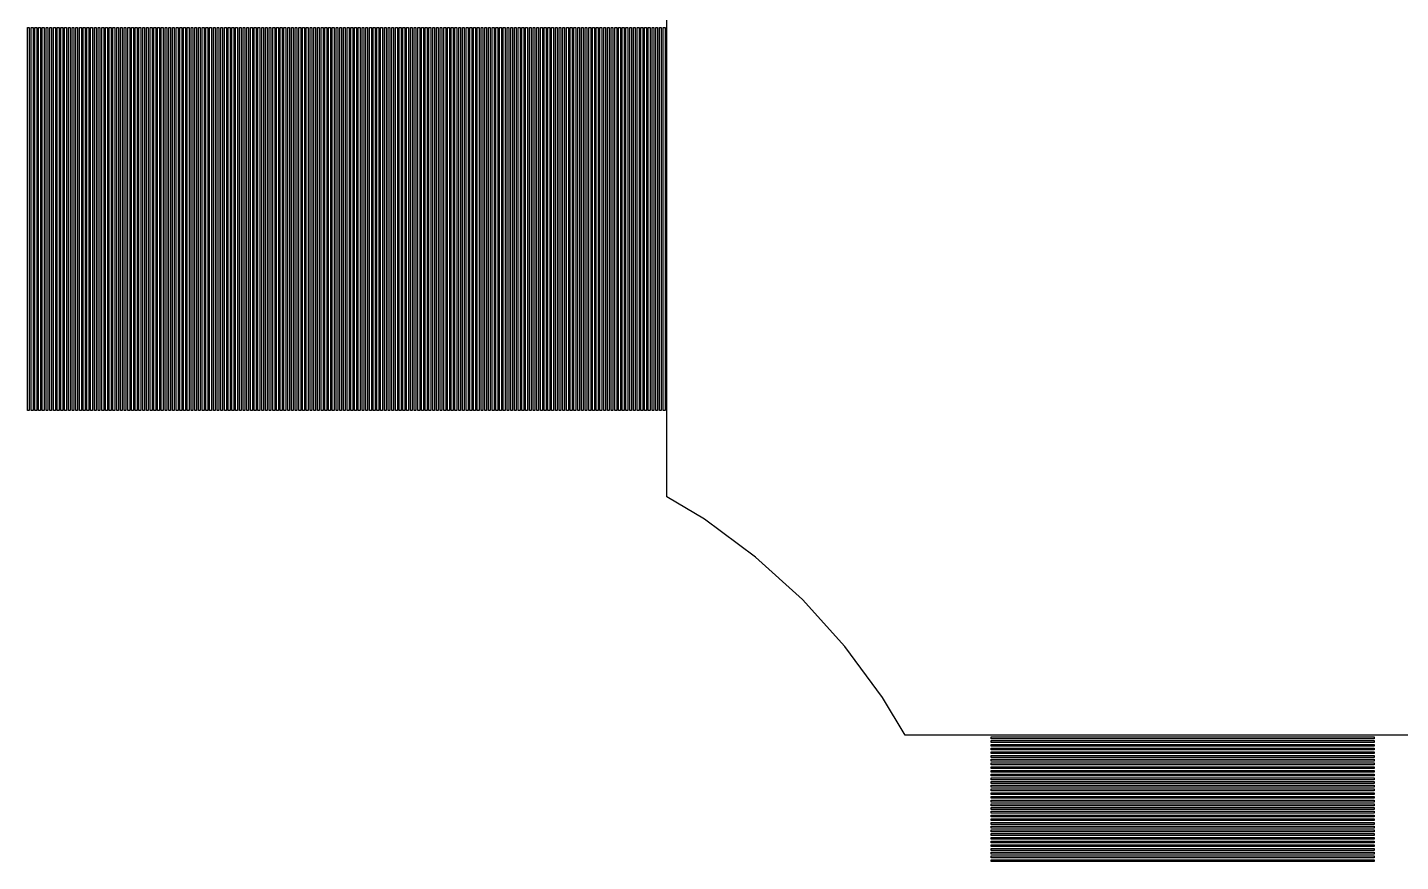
# Model space of a CAD drawing. Extents: x -5 to 92, y -13 to 39.
# Drawn here: x 23.79 to 31.17, y 0.54 to 5.03 of the extents above; entities that cross this region are included whole.
import ezdxf

# ---------------------------------------------------------------- set-up
doc = ezdxf.new("R2010")
doc.units = 0

msp = doc.modelspace()

# ---------------------------------------------------------------- linework, layer by layer
for p, q in [((27.225, 2.50677), (27.225, 5.49323)), ((23.785, 2.97), (23.785, 5.03)), ((23.785, 5.03), (23.795, 5.03)), ((23.795, 5.03), (23.795, 2.97)), ((23.805, 2.97), (23.805, 5.03)), ((23.805, 5.03), (23.815, 5.03)), ((23.815, 5.03), (23.815, 2.97)), ((23.825, 2.97), (23.825, 5.03)), ((23.825, 5.03), (23.835, 5.03)), ((23.835, 5.03), (23.835, 2.97)), ((23.845, 2.97), (23.845, 5.03)), ((23.845, 5.03), (23.855, 5.03)), ((23.855, 5.03), (23.855, 2.97)), ((23.865, 2.97), (23.865, 5.03)), ((23.865, 5.03), (23.875, 5.03)), ((23.875, 5.03), (23.875, 2.97)), ((23.885, 2.97), (23.885, 5.03)), ((23.885, 5.03), (23.895, 5.03)), ((23.895, 5.03), (23.895, 2.97)), ((23.905, 2.97), (23.905, 5.03)), ((23.905, 5.03), (23.915, 5.03)), ((23.915, 5.03), (23.915, 2.97)), ((23.925, 2.97), (23.925, 5.03)), ((23.925, 5.03), (23.935, 5.03)), ((23.935, 5.03), (23.935, 2.97)), ((23.945, 2.97), (23.945, 5.03)), ((23.945, 5.03), (23.955, 5.03)), ((23.955, 5.03), (23.955, 2.97)), ((23.965, 2.97), (23.965, 5.03)), ((23.965, 5.03), (23.975, 5.03)), ((23.975, 5.03), (23.975, 2.97)), ((23.985, 2.97), (23.985, 5.03)), ((23.985, 5.03), (23.995, 5.03)), ((23.995, 5.03), (23.995, 2.97)), ((24.005, 2.97), (24.005, 5.03)), ((24.005, 5.03), (24.015, 5.03)), ((24.015, 5.03), (24.015, 2.97)), ((24.025, 2.97), (24.025, 5.03)), ((24.025, 5.03), (24.035, 5.03)), ((24.035, 5.03), (24.035, 2.97)), ((24.045, 2.97), (24.045, 5.03)), ((24.045, 5.03), (24.055, 5.03)), ((24.055, 5.03), (24.055, 2.97)), ((24.065, 2.97), (24.065, 5.03)), ((24.065, 5.03), (24.075, 5.03)), ((24.075, 5.03), (24.075, 2.97)), ((24.085, 2.97), (24.085, 5.03)), ((24.085, 5.03), (24.095, 5.03)), ((24.095, 5.03), (24.095, 2.97)), ((24.105, 2.97), (24.105, 5.03)), ((24.105, 5.03), (24.115, 5.03)), ((24.115, 5.03), (24.115, 2.97)), ((24.125, 2.97), (24.125, 5.03)), ((24.125, 5.03), (24.135, 5.03)), ((24.135, 5.03), (24.135, 2.97)), ((24.145, 2.97), (24.145, 5.03)), ((24.145, 5.03), (24.155, 5.03)), ((24.155, 5.03), (24.155, 2.97)), ((24.165, 2.97), (24.165, 5.03)), ((24.165, 5.03), (24.175, 5.03)), ((24.175, 5.03), (24.175, 2.97)), ((24.185, 2.97), (24.185, 5.03)), ((24.185, 5.03), (24.195, 5.03)), ((24.195, 5.03), (24.195, 2.97)), ((24.205, 2.97), (24.205, 5.03)), ((24.205, 5.03), (24.215, 5.03)), ((24.215, 5.03), (24.215, 2.97)), ((24.225, 2.97), (24.225, 5.03)), ((24.225, 5.03), (24.235, 5.03)), ((24.235, 5.03), (24.235, 2.97)), ((24.245, 2.97), (24.245, 5.03)), ((24.245, 5.03), (24.255, 5.03)), ((24.255, 5.03), (24.255, 2.97)), ((24.265, 2.97), (24.265, 5.03)), ((24.265, 5.03), (24.275, 5.03)), ((24.275, 5.03), (24.275, 2.97)), ((24.285, 2.97), (24.285, 5.03)), ((24.285, 5.03), (24.295, 5.03)), ((24.295, 5.03), (24.295, 2.97)), ((24.305, 2.97), (24.305, 5.03)), ((24.305, 5.03), (24.315, 5.03)), ((24.315, 5.03), (24.315, 2.97)), ((24.325, 2.97), (24.325, 5.03)), ((24.325, 5.03), (24.335, 5.03)), ((24.335, 5.03), (24.335, 2.97)), ((24.345, 2.97), (24.345, 5.03)), ((24.345, 5.03), (24.355, 5.03)), ((24.355, 5.03), (24.355, 2.97)), ((24.365, 2.97), (24.365, 5.03)), ((24.365, 5.03), (24.375, 5.03)), ((24.375, 5.03), (24.375, 2.97)), ((24.385, 2.97), (24.385, 5.03)), ((24.385, 5.03), (24.395, 5.03)), ((24.395, 5.03), (24.395, 2.97)), ((24.405, 2.97), (24.405, 5.03)), ((24.405, 5.03), (24.415, 5.03)), ((24.415, 5.03), (24.415, 2.97)), ((24.425, 2.97), (24.425, 5.03)), ((24.425, 5.03), (24.435, 5.03)), ((24.435, 5.03), (24.435, 2.97)), ((24.445, 2.97), (24.445, 5.03)), ((24.445, 5.03), (24.455, 5.03)), ((24.455, 5.03), (24.455, 2.97)), ((24.465, 2.97), (24.465, 5.03)), ((24.465, 5.03), (24.475, 5.03)), ((24.475, 5.03), (24.475, 2.97)), ((24.485, 2.97), (24.485, 5.03)), ((24.485, 5.03), (24.495, 5.03)), ((24.495, 5.03), (24.495, 2.97)), ((24.505, 2.97), (24.505, 5.03)), ((24.505, 5.03), (24.515, 5.03)), ((24.515, 5.03), (24.515, 2.97)), ((24.525, 2.97), (24.525, 5.03)), ((24.525, 5.03), (24.535, 5.03)), ((24.535, 5.03), (24.535, 2.97)), ((24.545, 2.97), (24.545, 5.03)), ((24.545, 5.03), (24.555, 5.03)), ((24.555, 5.03), (24.555, 2.97)), ((24.565, 2.97), (24.565, 5.03)), ((24.565, 5.03), (24.575, 5.03)), ((24.575, 5.03), (24.575, 2.97)), ((24.585, 2.97), (24.585, 5.03)), ((24.585, 5.03), (24.595, 5.03)), ((24.595, 5.03), (24.595, 2.97)), ((24.605, 2.97), (24.605, 5.03)), ((24.605, 5.03), (24.615, 5.03)), ((24.615, 5.03), (24.615, 2.97)), ((24.625, 2.97), (24.625, 5.03)), ((24.625, 5.03), (24.635, 5.03)), ((24.635, 5.03), (24.635, 2.97)), ((24.645, 2.97), (24.645, 5.03)), ((24.645, 5.03), (24.655, 5.03)), ((24.655, 5.03), (24.655, 2.97)), ((24.665, 2.97), (24.665, 5.03)), ((24.665, 5.03), (24.675, 5.03)), ((24.675, 5.03), (24.675, 2.97)), ((24.685, 2.97), (24.685, 5.03)), ((24.685, 5.03), (24.695, 5.03)), ((24.695, 5.03), (24.695, 2.97)), ((24.705, 2.97), (24.705, 5.03)), ((24.705, 5.03), (24.715, 5.03)), ((24.715, 5.03), (24.715, 2.97)), ((24.725, 2.97), (24.725, 5.03)), ((24.725, 5.03), (24.735, 5.03)), ((24.735, 5.03), (24.735, 2.97)), ((24.745, 2.97), (24.745, 5.03)), ((24.745, 5.03), (24.755, 5.03)), ((24.755, 5.03), (24.755, 2.97)), ((24.765, 2.97), (24.765, 5.03)), ((24.765, 5.03), (24.775, 5.03)), ((24.775, 5.03), (24.775, 2.97)), ((24.785, 2.97), (24.785, 5.03)), ((24.785, 5.03), (24.795, 5.03)), ((24.795, 5.03), (24.795, 2.97)), ((24.805, 2.97), (24.805, 5.03)), ((24.805, 5.03), (24.815, 5.03)), ((24.815, 5.03), (24.815, 2.97)), ((24.825, 2.97), (24.825, 5.03)), ((24.825, 5.03), (24.835, 5.03)), ((24.835, 5.03), (24.835, 2.97)), ((24.845, 2.97), (24.845, 5.03)), ((24.845, 5.03), (24.855, 5.03)), ((24.855, 5.03), (24.855, 2.97)), ((24.865, 2.97), (24.865, 5.03)), ((24.865, 5.03), (24.875, 5.03)), ((24.875, 5.03), (24.875, 2.97)), ((24.885, 2.97), (24.885, 5.03)), ((24.885, 5.03), (24.895, 5.03)), ((24.895, 5.03), (24.895, 2.97)), ((24.905, 2.97), (24.905, 5.03)), ((24.905, 5.03), (24.915, 5.03)), ((24.915, 5.03), (24.915, 2.97)), ((24.925, 2.97), (24.925, 5.03)), ((24.925, 5.03), (24.935, 5.03)), ((24.935, 5.03), (24.935, 2.97)), ((24.945, 2.97), (24.945, 5.03)), ((24.945, 5.03), (24.955, 5.03)), ((24.955, 5.03), (24.955, 2.97)), ((24.965, 2.97), (24.965, 5.03)), ((24.965, 5.03), (24.975, 5.03)), ((24.975, 5.03), (24.975, 2.97)), ((24.985, 2.97), (24.985, 5.03)), ((24.985, 5.03), (24.995, 5.03)), ((24.995, 5.03), (24.995, 2.97)), ((25.005, 2.97), (25.005, 5.03)), ((25.005, 5.03), (25.015, 5.03)), ((25.015, 5.03), (25.015, 2.97)), ((25.025, 2.97), (25.025, 5.03)), ((25.025, 5.03), (25.035, 5.03)), ((25.035, 5.03), (25.035, 2.97)), ((25.045, 2.97), (25.045, 5.03)), ((25.045, 5.03), (25.055, 5.03)), ((25.055, 5.03), (25.055, 2.97)), ((25.065, 2.97), (25.065, 5.03)), ((25.065, 5.03), (25.075, 5.03)), ((25.075, 5.03), (25.075, 2.97)), ((25.085, 2.97), (25.085, 5.03)), ((25.085, 5.03), (25.095, 5.03)), ((25.095, 5.03), (25.095, 2.97)), ((25.105, 2.97), (25.105, 5.03)), ((25.105, 5.03), (25.115, 5.03)), ((25.115, 5.03), (25.115, 2.97)), ((25.125, 2.97), (25.125, 5.03)), ((25.125, 5.03), (25.135, 5.03)), ((25.135, 5.03), (25.135, 2.97)), ((25.145, 2.97), (25.145, 5.03)), ((25.145, 5.03), (25.155, 5.03)), ((25.155, 5.03), (25.155, 2.97)), ((25.165, 2.97), (25.165, 5.03)), ((25.165, 5.03), (25.175, 5.03)), ((25.175, 5.03), (25.175, 2.97)), ((25.185, 2.97), (25.185, 5.03)), ((25.185, 5.03), (25.195, 5.03)), ((25.195, 5.03), (25.195, 2.97)), ((25.205, 2.97), (25.205, 5.03)), ((25.205, 5.03), (25.215, 5.03)), ((25.215, 5.03), (25.215, 2.97)), ((25.225, 2.97), (25.225, 5.03)), ((25.225, 5.03), (25.235, 5.03)), ((25.235, 5.03), (25.235, 2.97)), ((25.245, 2.97), (25.245, 5.03)), ((25.245, 5.03), (25.255, 5.03)), ((25.255, 5.03), (25.255, 2.97)), ((25.265, 2.97), (25.265, 5.03)), ((25.265, 5.03), (25.275, 5.03)), ((25.275, 5.03), (25.275, 2.97)), ((25.285, 2.97), (25.285, 5.03)), ((25.285, 5.03), (25.295, 5.03)), ((25.295, 5.03), (25.295, 2.97)), ((25.305, 2.97), (25.305, 5.03)), ((25.305, 5.03), (25.315, 5.03)), ((25.315, 5.03), (25.315, 2.97)), ((25.325, 2.97), (25.325, 5.03)), ((25.325, 5.03), (25.335, 5.03)), ((25.335, 5.03), (25.335, 2.97)), ((25.345, 2.97), (25.345, 5.03)), ((25.345, 5.03), (25.355, 5.03)), ((25.355, 5.03), (25.355, 2.97)), ((25.365, 2.97), (25.365, 5.03)), ((25.365, 5.03), (25.375, 5.03)), ((25.375, 5.03), (25.375, 2.97)), ((25.385, 2.97), (25.385, 5.03)), ((25.385, 5.03), (25.395, 5.03)), ((25.395, 5.03), (25.395, 2.97)), ((25.405, 2.97), (25.405, 5.03)), ((25.405, 5.03), (25.415, 5.03)), ((25.415, 5.03), (25.415, 2.97)), ((25.425, 2.97), (25.425, 5.03)), ((25.425, 5.03), (25.435, 5.03)), ((25.435, 5.03), (25.435, 2.97)), ((25.445, 2.97), (25.445, 5.03)), ((25.445, 5.03), (25.455, 5.03)), ((25.455, 5.03), (25.455, 2.97)), ((25.465, 2.97), (25.465, 5.03)), ((25.465, 5.03), (25.475, 5.03)), ((25.475, 5.03), (25.475, 2.97)), ((25.485, 2.97), (25.485, 5.03)), ((25.485, 5.03), (25.495, 5.03)), ((25.495, 5.03), (25.495, 2.97)), ((25.505, 2.97), (25.505, 5.03)), ((25.505, 5.03), (25.515, 5.03)), ((25.515, 5.03), (25.515, 2.97)), ((25.525, 2.97), (25.525, 5.03)), ((25.525, 5.03), (25.535, 5.03)), ((25.535, 5.03), (25.535, 2.97)), ((25.545, 2.97), (25.545, 5.03)), ((25.545, 5.03), (25.555, 5.03)), ((25.555, 5.03), (25.555, 2.97)), ((25.565, 2.97), (25.565, 5.03)), ((25.565, 5.03), (25.575, 5.03)), ((25.575, 5.03), (25.575, 2.97)), ((25.585, 2.97), (25.585, 5.03)), ((25.585, 5.03), (25.595, 5.03)), ((25.595, 5.03), (25.595, 2.97)), ((25.605, 2.97), (25.605, 5.03)), ((25.605, 5.03), (25.615, 5.03)), ((25.615, 5.03), (25.615, 2.97)), ((25.625, 2.97), (25.625, 5.03)), ((25.625, 5.03), (25.635, 5.03)), ((25.635, 5.03), (25.635, 2.97)), ((25.645, 2.97), (25.645, 5.03)), ((25.645, 5.03), (25.655, 5.03)), ((25.655, 5.03), (25.655, 2.97)), ((25.665, 2.97), (25.665, 5.03)), ((25.665, 5.03), (25.675, 5.03)), ((25.675, 5.03), (25.675, 2.97)), ((25.685, 2.97), (25.685, 5.03)), ((25.685, 5.03), (25.695, 5.03)), ((25.695, 5.03), (25.695, 2.97)), ((25.705, 2.97), (25.705, 5.03)), ((25.705, 5.03), (25.715, 5.03)), ((25.715, 5.03), (25.715, 2.97)), ((25.725, 2.97), (25.725, 5.03)), ((25.725, 5.03), (25.735, 5.03)), ((25.735, 5.03), (25.735, 2.97)), ((25.745, 2.97), (25.745, 5.03)), ((25.745, 5.03), (25.755, 5.03)), ((25.755, 5.03), (25.755, 2.97)), ((25.765, 2.97), (25.765, 5.03)), ((25.765, 5.03), (25.775, 5.03)), ((25.775, 5.03), (25.775, 2.97)), ((25.785, 2.97), (25.785, 5.03)), ((25.785, 5.03), (25.795, 5.03)), ((25.795, 5.03), (25.795, 2.97)), ((25.805, 2.97), (25.805, 5.03)), ((25.805, 5.03), (25.815, 5.03)), ((25.815, 5.03), (25.815, 2.97)), ((25.825, 2.97), (25.825, 5.03)), ((25.825, 5.03), (25.835, 5.03)), ((25.835, 5.03), (25.835, 2.97)), ((25.845, 2.97), (25.845, 5.03)), ((25.845, 5.03), (25.855, 5.03)), ((25.855, 5.03), (25.855, 2.97)), ((25.865, 2.97), (25.865, 5.03)), ((25.865, 5.03), (25.875, 5.03)), ((25.875, 5.03), (25.875, 2.97)), ((25.885, 2.97), (25.885, 5.03)), ((25.885, 5.03), (25.895, 5.03)), ((25.895, 5.03), (25.895, 2.97)), ((25.905, 2.97), (25.905, 5.03)), ((25.905, 5.03), (25.915, 5.03)), ((25.915, 5.03), (25.915, 2.97)), ((25.925, 2.97), (25.925, 5.03)), ((25.925, 5.03), (25.935, 5.03)), ((25.935, 5.03), (25.935, 2.97)), ((25.945, 2.97), (25.945, 5.03)), ((25.945, 5.03), (25.955, 5.03)), ((25.955, 5.03), (25.955, 2.97)), ((25.965, 2.97), (25.965, 5.03)), ((25.965, 5.03), (25.975, 5.03)), ((25.975, 5.03), (25.975, 2.97)), ((25.985, 2.97), (25.985, 5.03)), ((25.985, 5.03), (25.995, 5.03)), ((25.995, 5.03), (25.995, 2.97)), ((26.005, 2.97), (26.005, 5.03)), ((26.005, 5.03), (26.015, 5.03)), ((26.015, 5.03), (26.015, 2.97)), ((26.025, 2.97), (26.025, 5.03)), ((26.025, 5.03), (26.035, 5.03)), ((26.035, 5.03), (26.035, 2.97)), ((26.045, 2.97), (26.045, 5.03)), ((26.045, 5.03), (26.055, 5.03)), ((26.055, 5.03), (26.055, 2.97)), ((26.065, 2.97), (26.065, 5.03)), ((26.065, 5.03), (26.075, 5.03)), ((26.075, 5.03), (26.075, 2.97)), ((26.085, 2.97), (26.085, 5.03)), ((26.085, 5.03), (26.095, 5.03)), ((26.095, 5.03), (26.095, 2.97)), ((26.105, 2.97), (26.105, 5.03)), ((26.105, 5.03), (26.115, 5.03)), ((26.115, 5.03), (26.115, 2.97)), ((26.125, 2.97), (26.125, 5.03)), ((26.125, 5.03), (26.135, 5.03)), ((26.135, 5.03), (26.135, 2.97)), ((26.145, 2.97), (26.145, 5.03)), ((26.145, 5.03), (26.155, 5.03)), ((26.155, 5.03), (26.155, 2.97)), ((26.165, 2.97), (26.165, 5.03)), ((26.165, 5.03), (26.175, 5.03)), ((26.175, 5.03), (26.175, 2.97)), ((26.185, 2.97), (26.185, 5.03)), ((26.185, 5.03), (26.195, 5.03)), ((26.195, 5.03), (26.195, 2.97)), ((26.205, 2.97), (26.205, 5.03)), ((26.205, 5.03), (26.215, 5.03)), ((26.215, 5.03), (26.215, 2.97)), ((26.225, 2.97), (26.225, 5.03)), ((26.225, 5.03), (26.235, 5.03)), ((26.235, 5.03), (26.235, 2.97)), ((26.245, 2.97), (26.245, 5.03)), ((26.245, 5.03), (26.255, 5.03)), ((26.255, 5.03), (26.255, 2.97)), ((26.265, 2.97), (26.265, 5.03)), ((26.265, 5.03), (26.275, 5.03)), ((26.275, 5.03), (26.275, 2.97)), ((26.285, 2.97), (26.285, 5.03)), ((26.285, 5.03), (26.295, 5.03)), ((26.295, 5.03), (26.295, 2.97)), ((26.305, 2.97), (26.305, 5.03)), ((26.305, 5.03), (26.315, 5.03)), ((26.315, 5.03), (26.315, 2.97)), ((26.325, 2.97), (26.325, 5.03)), ((26.325, 5.03), (26.335, 5.03)), ((26.335, 5.03), (26.335, 2.97)), ((26.345, 2.97), (26.345, 5.03)), ((26.345, 5.03), (26.355, 5.03)), ((26.355, 5.03), (26.355, 2.97)), ((26.365, 2.97), (26.365, 5.03)), ((26.365, 5.03), (26.375, 5.03)), ((26.375, 5.03), (26.375, 2.97)), ((26.385, 2.97), (26.385, 5.03)), ((26.385, 5.03), (26.395, 5.03)), ((26.395, 5.03), (26.395, 2.97)), ((26.405, 2.97), (26.405, 5.03)), ((26.405, 5.03), (26.415, 5.03)), ((26.415, 5.03), (26.415, 2.97)), ((26.425, 2.97), (26.425, 5.03)), ((26.425, 5.03), (26.435, 5.03)), ((26.435, 5.03), (26.435, 2.97)), ((26.445, 2.97), (26.445, 5.03)), ((26.445, 5.03), (26.455, 5.03)), ((26.455, 5.03), (26.455, 2.97)), ((26.465, 2.97), (26.465, 5.03)), ((26.465, 5.03), (26.475, 5.03)), ((26.475, 5.03), (26.475, 2.97)), ((26.485, 2.97), (26.485, 5.03)), ((26.485, 5.03), (26.495, 5.03)), ((26.495, 5.03), (26.495, 2.97)), ((26.505, 2.97), (26.505, 5.03)), ((26.505, 5.03), (26.515, 5.03)), ((26.515, 5.03), (26.515, 2.97)), ((26.525, 2.97), (26.525, 5.03)), ((26.525, 5.03), (26.535, 5.03)), ((26.535, 5.03), (26.535, 2.97)), ((26.545, 2.97), (26.545, 5.03)), ((26.545, 5.03), (26.555, 5.03)), ((26.555, 5.03), (26.555, 2.97)), ((26.565, 2.97), (26.565, 5.03)), ((26.565, 5.03), (26.575, 5.03)), ((26.575, 5.03), (26.575, 2.97)), ((26.585, 2.97), (26.585, 5.03)), ((26.585, 5.03), (26.595, 5.03)), ((26.595, 5.03), (26.595, 2.97)), ((26.605, 2.97), (26.605, 5.03)), ((26.605, 5.03), (26.615, 5.03)), ((26.615, 5.03), (26.615, 2.97)), ((26.625, 2.97), (26.625, 5.03)), ((26.625, 5.03), (26.635, 5.03)), ((26.635, 5.03), (26.635, 2.97)), ((26.645, 2.97), (26.645, 5.03)), ((26.645, 5.03), (26.655, 5.03)), ((26.655, 5.03), (26.655, 2.97)), ((26.665, 2.97), (26.665, 5.03)), ((26.665, 5.03), (26.675, 5.03)), ((26.675, 5.03), (26.675, 2.97)), ((26.685, 2.97), (26.685, 5.03)), ((26.685, 5.03), (26.695, 5.03)), ((26.695, 5.03), (26.695, 2.97)), ((26.705, 2.97), (26.705, 5.03)), ((26.705, 5.03), (26.715, 5.03)), ((26.715, 5.03), (26.715, 2.97)), ((26.725, 2.97), (26.725, 5.03)), ((26.725, 5.03), (26.735, 5.03)), ((26.735, 5.03), (26.735, 2.97)), ((26.745, 2.97), (26.745, 5.03)), ((26.745, 5.03), (26.755, 5.03)), ((26.755, 5.03), (26.755, 2.97)), ((26.765, 2.97), (26.765, 5.03)), ((26.765, 5.03), (26.775, 5.03)), ((26.775, 5.03), (26.775, 2.97)), ((26.785, 2.97), (26.785, 5.03)), ((26.785, 5.03), (26.795, 5.03)), ((26.795, 5.03), (26.795, 2.97)), ((26.805, 2.97), (26.805, 5.03)), ((26.805, 5.03), (26.815, 5.03)), ((26.815, 5.03), (26.815, 2.97)), ((26.825, 2.97), (26.825, 5.03)), ((26.825, 5.03), (26.835, 5.03)), ((26.835, 5.03), (26.835, 2.97)), ((26.845, 2.97), (26.845, 5.03)), ((26.845, 5.03), (26.855, 5.03)), ((26.855, 5.03), (26.855, 2.97)), ((26.865, 2.97), (26.865, 5.03)), ((26.865, 5.03), (26.875, 5.03)), ((26.875, 5.03), (26.875, 2.97)), ((26.885, 2.97), (26.885, 5.03)), ((26.885, 5.03), (26.895, 5.03)), ((26.895, 5.03), (26.895, 2.97)), ((26.905, 2.97), (26.905, 5.03)), ((26.905, 5.03), (26.915, 5.03)), ((26.915, 5.03), (26.915, 2.97)), ((26.925, 2.97), (26.925, 5.03)), ((26.925, 5.03), (26.935, 5.03)), ((26.935, 5.03), (26.935, 2.97)), ((26.945, 2.97), (26.945, 5.03)), ((26.945, 5.03), (26.955, 5.03)), ((26.955, 5.03), (26.955, 2.97)), ((26.965, 2.97), (26.965, 5.03)), ((26.965, 5.03), (26.975, 5.03)), ((26.975, 5.03), (26.975, 2.97)), ((26.985, 2.97), (26.985, 5.03)), ((26.985, 5.03), (26.995, 5.03)), ((26.995, 5.03), (26.995, 2.97)), ((27.005, 2.97), (27.005, 5.03)), ((27.005, 5.03), (27.015, 5.03)), ((27.015, 5.03), (27.015, 2.97)), ((27.025, 2.97), (27.025, 5.03)), ((27.025, 5.03), (27.035, 5.03)), ((27.035, 5.03), (27.035, 2.97)), ((27.045, 2.97), (27.045, 5.03)), ((27.045, 5.03), (27.055, 5.03)), ((27.055, 5.03), (27.055, 2.97)), ((27.065, 2.97), (27.065, 5.03)), ((27.065, 5.03), (27.075, 5.03)), ((27.075, 5.03), (27.075, 2.97)), ((27.085, 2.97), (27.085, 5.03)), ((27.085, 5.03), (27.095, 5.03)), ((27.095, 5.03), (27.095, 2.97)), ((27.105, 2.97), (27.105, 5.03)), ((27.105, 5.03), (27.115, 5.03)), ((27.115, 5.03), (27.115, 2.97)), ((27.125, 2.97), (27.125, 5.03)), ((27.125, 5.03), (27.135, 5.03)), ((27.135, 5.03), (27.135, 2.97)), ((27.145, 2.97), (27.145, 5.03)), ((27.145, 5.03), (27.155, 5.03)), ((27.155, 5.03), (27.155, 2.97)), ((27.165, 2.97), (27.165, 5.03)), ((27.165, 5.03), (27.175, 5.03)), ((27.175, 5.03), (27.175, 2.97)), ((27.185, 2.97), (27.185, 5.03)), ((27.185, 5.03), (27.195, 5.03)), ((27.195, 5.03), (27.195, 2.97)), ((27.205, 2.97), (27.205, 5.03)), ((27.205, 5.03), (27.215, 5.03)), ((27.215, 5.03), (27.215, 2.97)), ((23.795, 2.97), (23.785, 2.97)), ((23.815, 2.97), (23.805, 2.97)), ((23.835, 2.97), (23.825, 2.97)), ((23.855, 2.97), (23.845, 2.97)), ((23.875, 2.97), (23.865, 2.97)), ((23.895, 2.97), (23.885, 2.97)), ((23.915, 2.97), (23.905, 2.97)), ((23.935, 2.97), (23.925, 2.97)), ((23.955, 2.97), (23.945, 2.97)), ((23.975, 2.97), (23.965, 2.97)), ((23.995, 2.97), (23.985, 2.97)), ((24.015, 2.97), (24.005, 2.97)), ((24.035, 2.97), (24.025, 2.97)), ((24.055, 2.97), (24.045, 2.97)), ((24.075, 2.97), (24.065, 2.97)), ((24.095, 2.97), (24.085, 2.97)), ((24.115, 2.97), (24.105, 2.97)), ((24.135, 2.97), (24.125, 2.97)), ((24.155, 2.97), (24.145, 2.97)), ((24.175, 2.97), (24.165, 2.97)), ((24.195, 2.97), (24.185, 2.97)), ((24.215, 2.97), (24.205, 2.97)), ((24.235, 2.97), (24.225, 2.97)), ((24.255, 2.97), (24.245, 2.97)), ((24.275, 2.97), (24.265, 2.97)), ((24.295, 2.97), (24.285, 2.97)), ((24.315, 2.97), (24.305, 2.97)), ((24.335, 2.97), (24.325, 2.97)), ((24.355, 2.97), (24.345, 2.97)), ((24.375, 2.97), (24.365, 2.97)), ((24.395, 2.97), (24.385, 2.97)), ((24.415, 2.97), (24.405, 2.97)), ((24.435, 2.97), (24.425, 2.97)), ((24.455, 2.97), (24.445, 2.97)), ((24.475, 2.97), (24.465, 2.97)), ((24.495, 2.97), (24.485, 2.97)), ((24.515, 2.97), (24.505, 2.97)), ((24.535, 2.97), (24.525, 2.97)), ((24.555, 2.97), (24.545, 2.97)), ((24.575, 2.97), (24.565, 2.97)), ((24.595, 2.97), (24.585, 2.97)), ((24.615, 2.97), (24.605, 2.97)), ((24.635, 2.97), (24.625, 2.97)), ((24.655, 2.97), (24.645, 2.97)), ((24.675, 2.97), (24.665, 2.97)), ((24.695, 2.97), (24.685, 2.97)), ((24.715, 2.97), (24.705, 2.97)), ((24.735, 2.97), (24.725, 2.97)), ((24.755, 2.97), (24.745, 2.97)), ((24.775, 2.97), (24.765, 2.97)), ((24.795, 2.97), (24.785, 2.97)), ((24.815, 2.97), (24.805, 2.97)), ((24.835, 2.97), (24.825, 2.97)), ((24.855, 2.97), (24.845, 2.97)), ((24.875, 2.97), (24.865, 2.97)), ((24.895, 2.97), (24.885, 2.97)), ((24.915, 2.97), (24.905, 2.97)), ((24.935, 2.97), (24.925, 2.97)), ((24.955, 2.97), (24.945, 2.97)), ((24.975, 2.97), (24.965, 2.97)), ((24.995, 2.97), (24.985, 2.97)), ((25.015, 2.97), (25.005, 2.97)), ((25.035, 2.97), (25.025, 2.97)), ((25.055, 2.97), (25.045, 2.97)), ((25.075, 2.97), (25.065, 2.97)), ((25.095, 2.97), (25.085, 2.97)), ((25.115, 2.97), (25.105, 2.97)), ((25.135, 2.97), (25.125, 2.97)), ((25.155, 2.97), (25.145, 2.97)), ((25.175, 2.97), (25.165, 2.97)), ((25.195, 2.97), (25.185, 2.97)), ((25.215, 2.97), (25.205, 2.97)), ((25.235, 2.97), (25.225, 2.97)), ((25.255, 2.97), (25.245, 2.97)), ((25.275, 2.97), (25.265, 2.97)), ((25.295, 2.97), (25.285, 2.97)), ((25.315, 2.97), (25.305, 2.97)), ((25.335, 2.97), (25.325, 2.97)), ((25.355, 2.97), (25.345, 2.97)), ((25.375, 2.97), (25.365, 2.97)), ((25.395, 2.97), (25.385, 2.97)), ((25.415, 2.97), (25.405, 2.97)), ((25.435, 2.97), (25.425, 2.97)), ((25.455, 2.97), (25.445, 2.97)), ((25.475, 2.97), (25.465, 2.97)), ((25.495, 2.97), (25.485, 2.97)), ((25.515, 2.97), (25.505, 2.97)), ((25.535, 2.97), (25.525, 2.97)), ((25.555, 2.97), (25.545, 2.97)), ((25.575, 2.97), (25.565, 2.97)), ((25.595, 2.97), (25.585, 2.97)), ((25.615, 2.97), (25.605, 2.97)), ((25.635, 2.97), (25.625, 2.97)), ((25.655, 2.97), (25.645, 2.97)), ((25.675, 2.97), (25.665, 2.97)), ((25.695, 2.97), (25.685, 2.97)), ((25.715, 2.97), (25.705, 2.97)), ((25.735, 2.97), (25.725, 2.97)), ((25.755, 2.97), (25.745, 2.97)), ((25.775, 2.97), (25.765, 2.97)), ((25.795, 2.97), (25.785, 2.97)), ((25.815, 2.97), (25.805, 2.97)), ((25.835, 2.97), (25.825, 2.97)), ((25.855, 2.97), (25.845, 2.97)), ((25.875, 2.97), (25.865, 2.97)), ((25.895, 2.97), (25.885, 2.97)), ((25.915, 2.97), (25.905, 2.97)), ((25.935, 2.97), (25.925, 2.97)), ((25.955, 2.97), (25.945, 2.97)), ((25.975, 2.97), (25.965, 2.97)), ((25.995, 2.97), (25.985, 2.97)), ((26.015, 2.97), (26.005, 2.97)), ((26.035, 2.97), (26.025, 2.97)), ((26.055, 2.97), (26.045, 2.97)), ((26.075, 2.97), (26.065, 2.97)), ((26.095, 2.97), (26.085, 2.97)), ((26.115, 2.97), (26.105, 2.97)), ((26.135, 2.97), (26.125, 2.97)), ((26.155, 2.97), (26.145, 2.97)), ((26.175, 2.97), (26.165, 2.97)), ((26.195, 2.97), (26.185, 2.97)), ((26.215, 2.97), (26.205, 2.97)), ((26.235, 2.97), (26.225, 2.97)), ((26.255, 2.97), (26.245, 2.97)), ((26.275, 2.97), (26.265, 2.97)), ((26.295, 2.97), (26.285, 2.97)), ((26.315, 2.97), (26.305, 2.97)), ((26.335, 2.97), (26.325, 2.97)), ((26.355, 2.97), (26.345, 2.97)), ((26.375, 2.97), (26.365, 2.97)), ((26.395, 2.97), (26.385, 2.97)), ((26.415, 2.97), (26.405, 2.97)), ((26.435, 2.97), (26.425, 2.97)), ((26.455, 2.97), (26.445, 2.97)), ((26.475, 2.97), (26.465, 2.97)), ((26.495, 2.97), (26.485, 2.97)), ((26.515, 2.97), (26.505, 2.97)), ((26.535, 2.97), (26.525, 2.97)), ((26.555, 2.97), (26.545, 2.97)), ((26.575, 2.97), (26.565, 2.97)), ((26.595, 2.97), (26.585, 2.97)), ((26.615, 2.97), (26.605, 2.97)), ((26.635, 2.97), (26.625, 2.97)), ((26.655, 2.97), (26.645, 2.97)), ((26.675, 2.97), (26.665, 2.97)), ((26.695, 2.97), (26.685, 2.97)), ((26.715, 2.97), (26.705, 2.97)), ((26.735, 2.97), (26.725, 2.97)), ((26.755, 2.97), (26.745, 2.97)), ((26.775, 2.97), (26.765, 2.97)), ((26.795, 2.97), (26.785, 2.97)), ((26.815, 2.97), (26.805, 2.97)), ((26.835, 2.97), (26.825, 2.97)), ((26.855, 2.97), (26.845, 2.97)), ((26.875, 2.97), (26.865, 2.97)), ((26.895, 2.97), (26.885, 2.97)), ((26.915, 2.97), (26.905, 2.97)), ((26.935, 2.97), (26.925, 2.97)), ((26.955, 2.97), (26.945, 2.97)), ((26.975, 2.97), (26.965, 2.97)), ((26.995, 2.97), (26.985, 2.97)), ((27.015, 2.97), (27.005, 2.97)), ((27.035, 2.97), (27.025, 2.97)), ((27.055, 2.97), (27.045, 2.97)), ((27.075, 2.97), (27.065, 2.97)), ((27.095, 2.97), (27.085, 2.97)), ((27.115, 2.97), (27.105, 2.97)), ((27.135, 2.97), (27.125, 2.97)), ((27.155, 2.97), (27.145, 2.97)), ((27.175, 2.97), (27.165, 2.97)), ((27.195, 2.97), (27.185, 2.97)), ((27.215, 2.97), (27.205, 2.97)), ((27.4278, 2.38521), (27.225, 2.50677)), ((27.7013, 2.18236), (27.4278, 2.38521)), ((27.9537, 1.95367), (27.7013, 2.18236)), ((28.1823, 1.70135), (27.9537, 1.95367)), ((28.3852, 1.42784), (28.1823, 1.70135)), ((28.5068, 1.22499), (28.3852, 1.42784)), ((31.4932, 1.22499), (28.5068, 1.22499)), ((28.97, 1.20499), (28.97, 1.215)), ((28.97, 1.215), (31.03, 1.215)), ((31.03, 1.20499), (28.97, 1.20499)), ((28.97, 1.185), (28.97, 1.19499)), ((28.97, 1.19499), (31.03, 1.19499)), ((31.03, 1.185), (28.97, 1.185)), ((31.03, 1.215), (31.03, 1.20499)), ((31.03, 1.19499), (31.03, 1.185)), ((28.97, 1.16499), (28.97, 1.17499)), ((28.97, 1.17499), (31.03, 1.17499)), ((31.03, 1.16499), (28.97, 1.16499)), ((28.97, 1.14499), (28.97, 1.155)), ((28.97, 1.155), (31.03, 1.155)), ((31.03, 1.14499), (28.97, 1.14499)), ((28.97, 1.125), (28.97, 1.13499)), ((28.97, 1.13499), (31.03, 1.13499)), ((31.03, 1.125), (28.97, 1.125)), ((28.97, 1.105), (28.97, 1.11499)), ((28.97, 1.11499), (31.03, 1.11499)), ((31.03, 1.17499), (31.03, 1.16499)), ((31.03, 1.155), (31.03, 1.14499)), ((31.03, 1.13499), (31.03, 1.125)), ((31.03, 1.11499), (31.03, 1.105)), ((31.03, 1.105), (28.97, 1.105)), ((28.97, 1.08499), (28.97, 1.09499)), ((28.97, 1.09499), (31.03, 1.09499)), ((31.03, 1.08499), (28.97, 1.08499)), ((28.97, 1.06499), (28.97, 1.075)), ((28.97, 1.075), (31.03, 1.075)), ((31.03, 1.06499), (28.97, 1.06499)), ((28.97, 1.045), (28.97, 1.05499)), ((28.97, 1.05499), (31.03, 1.05499)), ((31.03, 1.045), (28.97, 1.045)), ((28.97, 1.02499), (28.97, 1.03499)), ((28.97, 1.03499), (31.03, 1.03499)), ((31.03, 1.09499), (31.03, 1.08499)), ((31.03, 1.075), (31.03, 1.06499)), ((31.03, 1.05499), (31.03, 1.045)), ((31.03, 1.03499), (31.03, 1.02499)), ((31.03, 1.02499), (28.97, 1.02499)), ((28.97, 1.00499), (28.97, 1.015)), ((28.97, 1.015), (31.03, 1.015)), ((31.03, 1.00499), (28.97, 1.00499)), ((28.97, 0.984985), (28.97, 0.994995)), ((28.97, 0.994995), (31.03, 0.994995)), ((31.03, 0.984985), (28.97, 0.984985)), ((28.97, 0.964996), (28.97, 0.974991)), ((28.97, 0.974991), (31.03, 0.974991)), ((31.03, 0.964996), (28.97, 0.964996)), ((31.03, 1.015), (31.03, 1.00499)), ((31.03, 0.994995), (31.03, 0.984985)), ((31.03, 0.974991), (31.03, 0.964996)), ((28.97, 0.944992), (28.97, 0.954987)), ((28.97, 0.954987), (31.03, 0.954987)), ((31.03, 0.944992), (28.97, 0.944992)), ((28.97, 0.924988), (28.97, 0.934998)), ((28.97, 0.934998), (31.03, 0.934998)), ((31.03, 0.924988), (28.97, 0.924988)), ((28.97, 0.904999), (28.97, 0.914993)), ((28.97, 0.914993), (31.03, 0.914993)), ((31.03, 0.904999), (28.97, 0.904999)), ((28.97, 0.884995), (28.97, 0.894989)), ((28.97, 0.894989), (31.03, 0.894989)), ((31.03, 0.954987), (31.03, 0.944992)), ((31.03, 0.934998), (31.03, 0.924988)), ((31.03, 0.914993), (31.03, 0.904999)), ((31.03, 0.894989), (31.03, 0.884995)), ((31.03, 0.884995), (28.97, 0.884995)), ((28.97, 0.86499), (28.97, 0.875)), ((28.97, 0.875), (31.03, 0.875)), ((31.03, 0.86499), (28.97, 0.86499)), ((28.97, 0.844986), (28.97, 0.854996)), ((28.97, 0.854996), (31.03, 0.854996)), ((31.03, 0.844986), (28.97, 0.844986)), ((28.97, 0.824997), (28.97, 0.834991)), ((28.97, 0.834991), (31.03, 0.834991)), ((31.03, 0.824997), (28.97, 0.824997)), ((28.97, 0.804993), (28.97, 0.814987)), ((28.97, 0.814987), (31.03, 0.814987)), ((31.03, 0.875), (31.03, 0.86499)), ((31.03, 0.854996), (31.03, 0.844986)), ((31.03, 0.834991), (31.03, 0.824997)), ((31.03, 0.814987), (31.03, 0.804993)), ((31.03, 0.804993), (28.97, 0.804993)), ((28.97, 0.784988), (28.97, 0.794998)), ((28.97, 0.794998), (31.03, 0.794998)), ((31.03, 0.784988), (28.97, 0.784988)), ((28.97, 0.764999), (28.97, 0.774994)), ((28.97, 0.774994), (31.03, 0.774994)), ((31.03, 0.764999), (28.97, 0.764999)), ((28.97, 0.744995), (28.97, 0.75499)), ((28.97, 0.75499), (31.03, 0.75499)), ((31.03, 0.744995), (28.97, 0.744995)), ((31.03, 0.794998), (31.03, 0.784988)), ((31.03, 0.774994), (31.03, 0.764999)), ((31.03, 0.75499), (31.03, 0.744995)), ((28.97, 0.724991), (28.97, 0.734985)), ((28.97, 0.734985), (31.03, 0.734985)), ((31.03, 0.724991), (28.97, 0.724991)), ((28.97, 0.704987), (28.97, 0.714996)), ((28.97, 0.714996), (31.03, 0.714996)), ((31.03, 0.704987), (28.97, 0.704987)), ((28.97, 0.684998), (28.97, 0.694992)), ((28.97, 0.694992), (31.03, 0.694992)), ((31.03, 0.684998), (28.97, 0.684998)), ((28.97, 0.664993), (28.97, 0.674988)), ((28.97, 0.674988), (31.03, 0.674988)), ((31.03, 0.664993), (28.97, 0.664993)), ((31.03, 0.734985), (31.03, 0.724991)), ((31.03, 0.714996), (31.03, 0.704987)), ((31.03, 0.694992), (31.03, 0.684998)), ((31.03, 0.674988), (31.03, 0.664993)), ((28.97, 0.644989), (28.97, 0.654999)), ((28.97, 0.654999), (31.03, 0.654999)), ((31.03, 0.644989), (28.97, 0.644989)), ((28.97, 0.625), (28.97, 0.634995)), ((28.97, 0.634995), (31.03, 0.634995)), ((31.03, 0.625), (28.97, 0.625)), ((28.97, 0.604996), (28.97, 0.61499)), ((28.97, 0.61499), (31.03, 0.61499)), ((31.03, 0.604996), (28.97, 0.604996)), ((28.97, 0.584991), (28.97, 0.594986)), ((28.97, 0.594986), (31.03, 0.594986)), ((31.03, 0.654999), (31.03, 0.644989)), ((31.03, 0.634995), (31.03, 0.625)), ((31.03, 0.61499), (31.03, 0.604996)), ((31.03, 0.594986), (31.03, 0.584991)), ((31.03, 0.584991), (28.97, 0.584991)), ((28.97, 0.564987), (28.97, 0.574997)), ((28.97, 0.574997), (31.03, 0.574997)), ((31.03, 0.564987), (28.97, 0.564987)), ((28.97, 0.544998), (28.97, 0.554993)), ((28.97, 0.554993), (31.03, 0.554993)), ((31.03, 0.544998), (28.97, 0.544998)), ((31.03, 0.574997), (31.03, 0.564987)), ((31.03, 0.554993), (31.03, 0.544998))]:
    msp.add_line(p, q)

doc.saveas('drawing.dxf')
